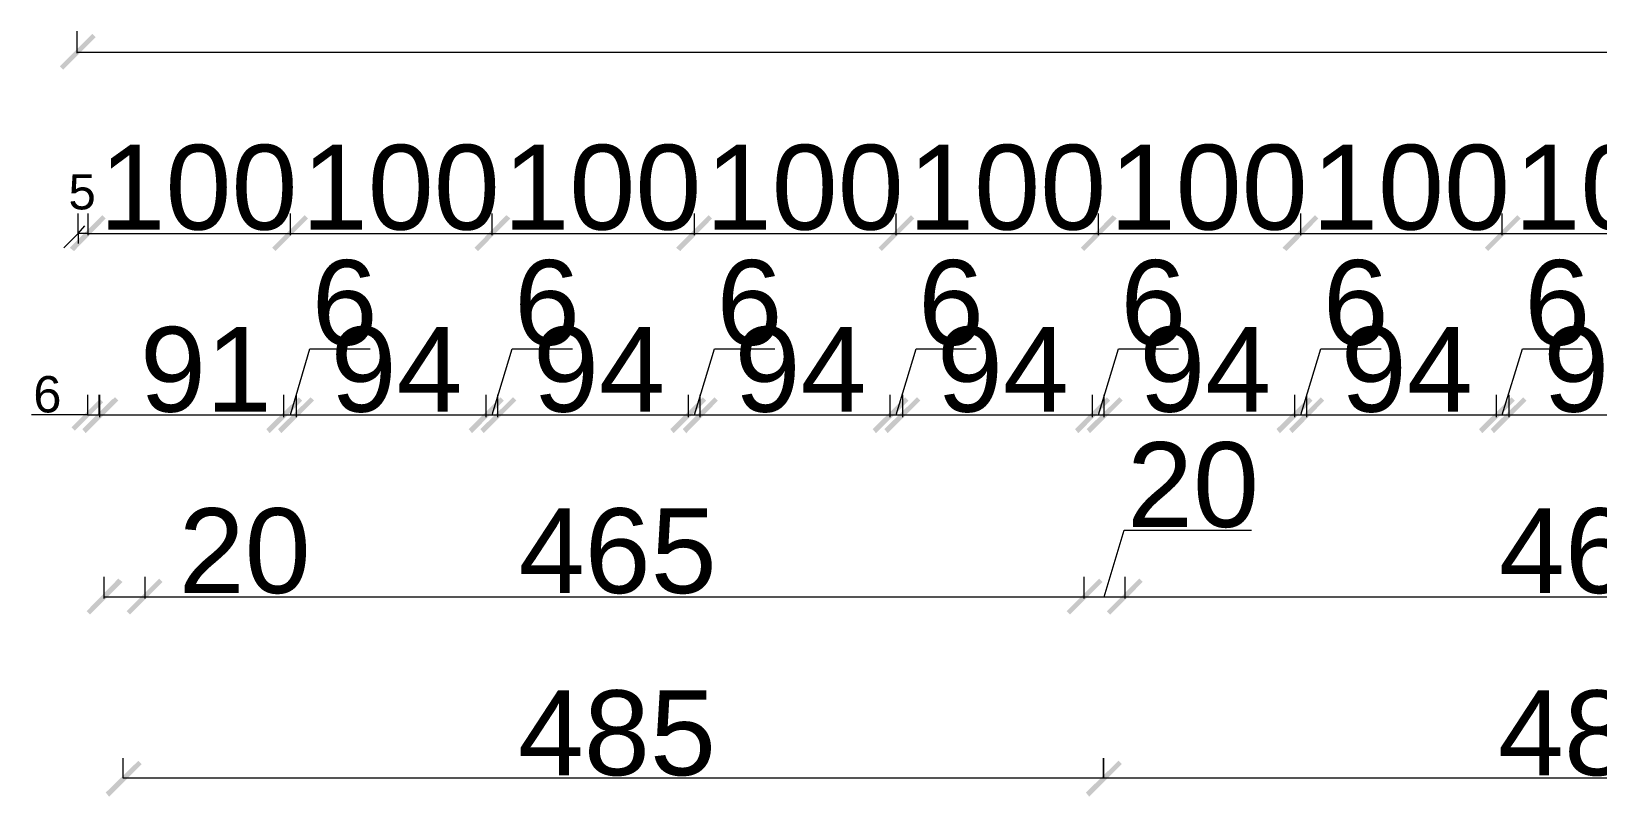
# Model space of a CAD drawing. Header units: centimetres. Extents: x 2816 to 28192, y 2553 to 18332.
# Drawn here: x 6667 to 8636, y 16282 to 17245 of the extents above; entities that cross this region are included whole.
import ezdxf

# ---------------------------------------------------------------- set-up
doc = ezdxf.new("R2010")
doc.units = ezdxf.units.CM
for name, color, linetype in [('PDF_0', 7, 'Continuous'), ('PDF_Dimenzionimi', 7, 'Continuous'), ('PDF_Numrat e Kuotimit', 7, 'Continuous')]:
    doc.layers.add(name, color=color, linetype=linetype)
doc.styles.add('PDF Arial', font='arial.ttf')

msp = doc.modelspace()

# ---------------------------------------------------------------- linework, layer by layer
at = {"layer": 'PDF_0', "transparency": 33554559}
for points in [[(6744.2, 17241.8), (6707.4, 17196.6), (6703.2, 17200.8)], [(6748.4, 17237.6), (6744.2, 17241.8), (6707.4, 17196.6)], [(6756.8, 17013.7), (6721.1, 16968.5), (6715.8, 16972.7)], [(6761, 17009.5), (6756.8, 17013.7), (6721.1, 16968.5)], [(6970.2, 16972.7), (6974.4, 16968.5), (7011.2, 17013.7)], [(7011.2, 17013.7), (6974.4, 16968.5), (6970.2, 16972.7)], [(6974.4, 16968.5), (7011.2, 17013.7), (7015.4, 17009.5)], [(7015.4, 17009.5), (7011.2, 17013.7), (6974.4, 16968.5)], [(7224.5, 16972.7), (7228.8, 16968.5), (7264.5, 17013.7)], [(7264.5, 17013.7), (7228.8, 16968.5), (7224.5, 16972.7)], [(7228.8, 16968.5), (7264.5, 17013.7), (7269.7, 17009.5)], [(7269.7, 17009.5), (7264.5, 17013.7), (7228.8, 16968.5)], [(7477.9, 16972.7), (7483.1, 16968.5), (7518.8, 17013.7)], [(7518.8, 17013.7), (7483.1, 16968.5), (7477.9, 16972.7)], [(7483.1, 16968.5), (7518.8, 17013.7), (7523.1, 17009.5)], [(7523.1, 17009.5), (7518.8, 17013.7), (7483.1, 16968.5)], [(7732.2, 16972.7), (7736.4, 16968.5), (7773.2, 17013.7)], [(7773.2, 17013.7), (7736.4, 16968.5), (7732.2, 16972.7)], [(7736.4, 16968.5), (7773.2, 17013.7), (7777.4, 17009.5)], [(7777.4, 17009.5), (7773.2, 17013.7), (7736.4, 16968.5)], [(7986.6, 16972.7), (7990.8, 16968.5), (8026.5, 17013.7)], [(8026.5, 17013.7), (7990.8, 16968.5), (7986.6, 16972.7)], [(7990.8, 16968.5), (8026.5, 17013.7), (8031.8, 17009.5)], [(8031.8, 17009.5), (8026.5, 17013.7), (7990.8, 16968.5)], [(8239.9, 16972.7), (8245.1, 16968.5), (8280.9, 17013.7)], [(8280.9, 17013.7), (8245.1, 16968.5), (8239.9, 16972.7)], [(8245.1, 16968.5), (8280.9, 17013.7), (8285.1, 17009.5)], [(8285.1, 17009.5), (8280.9, 17013.7), (8245.1, 16968.5)], [(8494.2, 16972.7), (8498.4, 16968.5), (8535.2, 17013.7)], [(8535.2, 17013.7), (8498.4, 16968.5), (8494.2, 16972.7)], [(8498.4, 16968.5), (8535.2, 17013.7), (8539.4, 17009.5)], [(8539.4, 17009.5), (8535.2, 17013.7), (8498.4, 16968.5)], [(6753.7, 16782.5), (6722.1, 16742.5), (6717.9, 16746.8)], [(6757.9, 16778.3), (6753.7, 16782.5), (6722.1, 16742.5)], [(6772.6, 16784.6), (6735.8, 16739.4), (6731.6, 16744.6)], [(6733.7, 16746.8), (6736.9, 16742.5), (6769.4, 16782.5)], [(6776.8, 16780.4), (6772.6, 16784.6), (6735.8, 16739.4)], [(6736.9, 16742.5), (6769.4, 16782.5), (6772.6, 16778.3)], [(6962.8, 16744.6), (6967, 16739.4), (7003.8, 16784.6)], [(7003.8, 16784.6), (6967, 16739.4), (6962.8, 16744.6)], [(6967, 16739.4), (7003.8, 16784.6), (7008, 16780.4)], [(7008, 16780.4), (7003.8, 16784.6), (6967, 16739.4)], [(6977.5, 16744.6), (6981.8, 16739.4), (7018.5, 16784.6)], [(7018.5, 16784.6), (6981.8, 16739.4), (6977.5, 16744.6)], [(6981.8, 16739.4), (7018.5, 16784.6), (7022.7, 16780.4)], [(7022.7, 16780.4), (7018.5, 16784.6), (6981.8, 16739.4)], [(7217.2, 16744.6), (7221.4, 16739.4), (7257.1, 16784.6)], [(7257.1, 16784.6), (7221.4, 16739.4), (7217.2, 16744.6)], [(7221.4, 16739.4), (7257.1, 16784.6), (7261.3, 16780.4)], [(7261.3, 16780.4), (7257.1, 16784.6), (7221.4, 16739.4)], [(7231.9, 16744.6), (7236.1, 16739.4), (7272.9, 16784.6)], [(7272.9, 16784.6), (7236.1, 16739.4), (7231.9, 16744.6)], [(7236.1, 16739.4), (7272.9, 16784.6), (7277.1, 16780.4)], [(7277.1, 16780.4), (7272.9, 16784.6), (7236.1, 16739.4)], [(7470.5, 16744.6), (7474.7, 16739.4), (7511.5, 16784.6)], [(7511.5, 16784.6), (7474.7, 16739.4), (7470.5, 16744.6)], [(7474.7, 16739.4), (7511.5, 16784.6), (7515.7, 16780.4)], [(7515.7, 16780.4), (7511.5, 16784.6), (7474.7, 16739.4)], [(7486.3, 16744.6), (7490.5, 16739.4), (7526.2, 16784.6)], [(7526.2, 16784.6), (7490.5, 16739.4), (7486.3, 16744.6)], [(7490.5, 16739.4), (7526.2, 16784.6), (7530.4, 16780.4)], [(7530.4, 16780.4), (7526.2, 16784.6), (7490.5, 16739.4)], [(7724.9, 16744.6), (7729.1, 16739.4), (7765.8, 16784.6)], [(7765.8, 16784.6), (7729.1, 16739.4), (7724.9, 16744.6)], [(7729.1, 16739.4), (7765.8, 16784.6), (7770.1, 16780.4)], [(7770.1, 16780.4), (7765.8, 16784.6), (7729.1, 16739.4)], [(7739.6, 16744.6), (7743.8, 16739.4), (7780.6, 16784.6)], [(7780.6, 16784.6), (7743.8, 16739.4), (7739.6, 16744.6)], [(7743.8, 16739.4), (7780.6, 16784.6), (7784.8, 16780.4)], [(7784.8, 16780.4), (7780.6, 16784.6), (7743.8, 16739.4)], [(7979.2, 16744.6), (7983.4, 16739.4), (8019.2, 16784.6)], [(8019.2, 16784.6), (7983.4, 16739.4), (7979.2, 16744.6)], [(7983.4, 16739.4), (8019.2, 16784.6), (8023.4, 16780.4)], [(8023.4, 16780.4), (8019.2, 16784.6), (7983.4, 16739.4)], [(7993.9, 16744.6), (7998.1, 16739.4), (8034.9, 16784.6)], [(8034.9, 16784.6), (7998.1, 16739.4), (7993.9, 16744.6)], [(7998.1, 16739.4), (8034.9, 16784.6), (8039.1, 16780.4)], [(8039.1, 16780.4), (8034.9, 16784.6), (7998.1, 16739.4)], [(8232.5, 16744.6), (8236.7, 16739.4), (8273.5, 16784.6)], [(8273.5, 16784.6), (8236.7, 16739.4), (8232.5, 16744.6)], [(8236.7, 16739.4), (8273.5, 16784.6), (8277.7, 16780.4)], [(8277.7, 16780.4), (8273.5, 16784.6), (8236.7, 16739.4)], [(8248.3, 16744.6), (8252.5, 16739.4), (8288.2, 16784.6)], [(8288.2, 16784.6), (8252.5, 16739.4), (8248.3, 16744.6)], [(8252.5, 16739.4), (8288.2, 16784.6), (8292.4, 16780.4)], [(8292.4, 16780.4), (8288.2, 16784.6), (8252.5, 16739.4)], [(8486.9, 16744.6), (8491.1, 16739.4), (8527.9, 16784.6)], [(8527.9, 16784.6), (8491.1, 16739.4), (8486.9, 16744.6)], [(8491.1, 16739.4), (8527.9, 16784.6), (8532.1, 16780.4)], [(8532.1, 16780.4), (8527.9, 16784.6), (8491.1, 16739.4)], [(8501.6, 16744.6), (8505.8, 16739.4), (8542.6, 16784.6)], [(8542.6, 16784.6), (8505.8, 16739.4), (8501.6, 16744.6)], [(8505.8, 16739.4), (8542.6, 16784.6), (8546.8, 16780.4)], [(8546.8, 16780.4), (8542.6, 16784.6), (8505.8, 16739.4)], [(6776.8, 16556.5), (6741.1, 16511.3), (6736.9, 16515.5)], [(6782, 16552.3), (6776.8, 16556.5), (6741.1, 16511.3)], [(6787.3, 16515.5), (6791.5, 16511.3), (6828.3, 16556.5)], [(6828.3, 16556.5), (6791.5, 16511.3), (6787.3, 16515.5)], [(6791.5, 16511.3), (6828.3, 16556.5), (6832.5, 16552.3)], [(6832.5, 16552.3), (6828.3, 16556.5), (6791.5, 16511.3)], [(7968.7, 16515.5), (7972.9, 16511.3), (8009.7, 16556.5)], [(8009.7, 16556.5), (7972.9, 16511.3), (7968.7, 16515.5)], [(7972.9, 16511.3), (8009.7, 16556.5), (8013.9, 16552.3)], [(8013.9, 16552.3), (8009.7, 16556.5), (7972.9, 16511.3)], [(8019.2, 16515.5), (8023.4, 16511.3), (8060.1, 16556.5)], [(8060.1, 16556.5), (8023.4, 16511.3), (8019.2, 16515.5)], [(8023.4, 16511.3), (8060.1, 16556.5), (8064.3, 16552.3)], [(8064.3, 16552.3), (8060.1, 16556.5), (8023.4, 16511.3)], [(6802, 16327.4), (6765.2, 16282.2), (6761, 16287.4)], [(6806.2, 16323.2), (6802, 16327.4), (6765.2, 16282.2)], [(7992.9, 16287.4), (7997.1, 16282.2), (8033.9, 16327.4)], [(8033.9, 16327.4), (7997.1, 16282.2), (7992.9, 16287.4)], [(7997.1, 16282.2), (8033.9, 16327.4), (8038.1, 16323.2)], [(8038.1, 16323.2), (8033.9, 16327.4), (7997.1, 16282.2)]]:
    msp.add_solid(points, dxfattribs=at)
at = {"layer": 'PDF_Dimenzionimi', "lineweight": 0}
for points in [[(6725.3, 17217.6), (6725.3, 17245)], [(6725.3, 17218.7), (16814.5, 17218.7)], [(6739, 16988.5), (6739, 17015.8)], [(6993.3, 16988.5), (6993.3, 17015.8)], [(6993.3, 16988.5), (6993.3, 17015.8)], [(7246.6, 16988.5), (7246.6, 17015.8)], [(7246.6, 16988.5), (7246.6, 17015.8)], [(7501, 16988.5), (7501, 17015.8)], [(7501, 16988.5), (7501, 17015.8)], [(7754.3, 16988.5), (7754.3, 17015.8)], [(7754.3, 16988.5), (7754.3, 17015.8)], [(8008.6, 16988.5), (8008.6, 17015.8)], [(8008.6, 16988.5), (8008.6, 17015.8)], [(8263, 16988.5), (8263, 17015.8)], [(8263, 16988.5), (8263, 17015.8)], [(8516.3, 16988.5), (8516.3, 17015.8)], [(8516.3, 16988.5), (8516.3, 17015.8)], [(6739, 16990.6), (6993.3, 16990.6)], [(6993.3, 16990.6), (7246.6, 16990.6)], [(7246.6, 16990.6), (7501, 16990.6)], [(7501, 16990.6), (7754.3, 16990.6)], [(7754.3, 16990.6), (8008.6, 16990.6)], [(8008.6, 16990.6), (8263, 16990.6)], [(8263, 16990.6), (8516.3, 16990.6)], [(8516.3, 16990.6), (8770.7, 16990.6)], [(6993.3, 16762.5), (7017.5, 16845.6), (7093.2, 16845.6)], [(7246.6, 16762.5), (7271.8, 16845.6), (7347.5, 16845.6)], [(7501, 16762.5), (7526.2, 16845.6), (7601.9, 16845.6)], [(7754.3, 16762.5), (7779.5, 16845.6), (7855.2, 16845.6)], [(8008.6, 16762.5), (8033.9, 16845.6), (8109.5, 16845.6)], [(8263, 16762.5), (8288.2, 16845.6), (8363.9, 16845.6)], [(8516.3, 16762.5), (8541.5, 16845.6), (8617.2, 16845.6)], [(6737.9, 16787.7), (6737.9, 16762.5), (6752.6, 16762.5)], [(6752.6, 16762.5), (6752.6, 16787.7)], [(6753.7, 16759.4), (6753.7, 16787.7)], [(6984.9, 16759.4), (6984.9, 16787.7)], [(6984.9, 16759.4), (6984.9, 16787.7)], [(7000.7, 16759.4), (7000.7, 16787.7)], [(7000.7, 16759.4), (7000.7, 16787.7)], [(7239.3, 16759.4), (7239.3, 16787.7)], [(7239.3, 16759.4), (7239.3, 16787.7)], [(7254, 16759.4), (7254, 16787.7)], [(7254, 16759.4), (7254, 16787.7)], [(7493.6, 16759.4), (7493.6, 16787.7)], [(7493.6, 16759.4), (7493.6, 16787.7)], [(7508.3, 16759.4), (7508.3, 16787.7)], [(7508.3, 16759.4), (7508.3, 16787.7)], [(7746.9, 16759.4), (7746.9, 16787.7)], [(7746.9, 16759.4), (7746.9, 16787.7)], [(7762.7, 16759.4), (7762.7, 16787.7)], [(7762.7, 16759.4), (7762.7, 16787.7)], [(8001.3, 16759.4), (8001.3, 16787.7)], [(8001.3, 16759.4), (8001.3, 16787.7)], [(8016, 16759.4), (8016, 16787.7)], [(8016, 16759.4), (8016, 16787.7)], [(8255.6, 16759.4), (8255.6, 16787.7)], [(8255.6, 16759.4), (8255.6, 16787.7)], [(8270.4, 16759.4), (8270.4, 16787.7)], [(8270.4, 16759.4), (8270.4, 16787.7)], [(8508.9, 16759.4), (8508.9, 16787.7)], [(8508.9, 16759.4), (8508.9, 16787.7)], [(8524.7, 16759.4), (8524.7, 16787.7)], [(8524.7, 16759.4), (8524.7, 16787.7)], [(6737.9, 16762.5), (6667.5, 16762.5)], [(6753.7, 16762.5), (6984.9, 16762.5)], [(6984.9, 16762.5), (7000.7, 16762.5)], [(7000.7, 16762.5), (7239.3, 16762.5)], [(7239.3, 16762.5), (7254, 16762.5)], [(7254, 16762.5), (7493.6, 16762.5)], [(7493.6, 16762.5), (7508.3, 16762.5)], [(7508.3, 16762.5), (7746.9, 16762.5)], [(7746.9, 16762.5), (7762.7, 16762.5)], [(7762.7, 16762.5), (8001.3, 16762.5)], [(8001.3, 16762.5), (8016, 16762.5)], [(8016, 16762.5), (8255.6, 16762.5)], [(8255.6, 16762.5), (8270.4, 16762.5)], [(8270.4, 16762.5), (8508.9, 16762.5)], [(8508.9, 16762.5), (8524.7, 16762.5)], [(8524.7, 16762.5), (8763.3, 16762.5)], [(8016, 16533.4), (8041.2, 16617.5), (8201, 16617.5)], [(6758.9, 16531.3), (6758.9, 16558.6)], [(6810.4, 16531.3), (6810.4, 16558.6)], [(6810.4, 16531.3), (6810.4, 16558.6)], [(7990.8, 16531.3), (7990.8, 16558.6)], [(7990.8, 16531.3), (7990.8, 16558.6)], [(8042.3, 16531.3), (8042.3, 16558.6)], [(8042.3, 16531.3), (8042.3, 16558.6)], [(6758.9, 16533.4), (6810.4, 16533.4), (7010.1, 16533.4)], [(6810.4, 16533.4), (7990.8, 16533.4)], [(7990.8, 16533.4), (8042.3, 16533.4)], [(8042.3, 16533.4), (9222.6, 16533.4)], [(6783.1, 16305.3), (6783.1, 16330.5)], [(8014.9, 16330.5), (8014.9, 16305.3), (6783.1, 16305.3)], [(8014.9, 16305.3), (8014.9, 16330.5)], [(9246.8, 16330.5), (9246.8, 16305.3), (8014.9, 16305.3)]]:
    msp.add_lwpolyline(points, dxfattribs=at)
at = {"layer": 'PDF_Numrat e Kuotimit', "lineweight": 0}
for points in [[(6726.3, 16990.6), (6726.3, 17015.8)], [(6726.3, 16990.6), (6708.5, 16972.7)], [(6726.3, 16990.6), (6734.8, 17000.1)], [(6739, 16990.6), (6726.3, 16990.6)], [(6726.3, 16990.6), (6726.3, 16978)]]:
    msp.add_lwpolyline(points, dxfattribs=at)

# ---------------------------------------------------------------- texts
at = {"layer": 'PDF_Dimenzionimi', "attachment_point": 7, "style": 'PDF Arial'}
for s, insert, char_height in [('\\W1.001159;100', (6753.1, 16994), 106.681), ('\\W1.001159;100', (7007.4, 16994), 106.681), ('\\W1.001159;100', (7260.7, 16994), 106.681), ('\\W1.001159;100', (7515.1, 16994), 106.681), ('\\W1.001159;100', (7769.5, 16994), 106.681), ('\\W1.001159;100', (8022.8, 16994), 106.681), ('\\W1.001159;100', (8277.1, 16994), 106.681), ('\\W1.001159;100', (8531.5, 16994), 106.681), ('\\W0.998941;6', (7019.9, 16849), 106.681), ('\\W0.998941;6', (7274.3, 16849), 106.681), ('\\W0.998941;6', (7528.7, 16849), 106.681), ('\\W0.998941;6', (7782, 16849), 106.681), ('\\W0.998941;6', (8036.3, 16849), 106.681), ('\\W0.998941;6', (8290.7, 16849), 106.681), ('\\W0.998941;6', (8544, 16849), 106.681), ('\\W1.000981;91', (6804, 16764.9), 106.681), ('\\W1.000815;94', (7043.6, 16764.9), 106.681), ('\\W1.000815;94', (7298, 16764.9), 106.681), ('\\W1.000815;94', (7551.3, 16764.9), 106.681), ('\\W1.000815;94', (7805.7, 16764.9), 106.681), ('\\W1.000815;94', (8060, 16764.9), 106.681), ('\\W1.000815;94', (8313.3, 16764.9), 106.681), ('\\W1.000815;94', (8567.7, 16764.9), 106.681), ('\\W0.998941;6', (6669.9, 16764.9), 45.72), ('\\W1.000843;20', (8044.6, 16619.9), 106.681), ('\\W1.000843;20', (6852.7, 16536.8), 106.681), ('\\W1.001214;465', (7280, 16536.8), 106.681), ('\\W1.001214;465', (8511.9, 16536.8), 106.681), ('\\W1.001214;485', (7279, 16307.7), 106.681), ('\\W1.001214;485', (8510.8, 16307.7), 106.681)]:
    msp.add_mtext(s, dxfattribs=dict(at, insert=insert, char_height=char_height))
at = {"layer": 'PDF_Numrat e Kuotimit', "insert": (6714.2, 17020.3), "char_height": 44.124, "attachment_point": 7, "style": 'PDF Arial'}
msp.add_mtext('\\W1.001554;5', dxfattribs=at)

doc.saveas('drawing.dxf')
